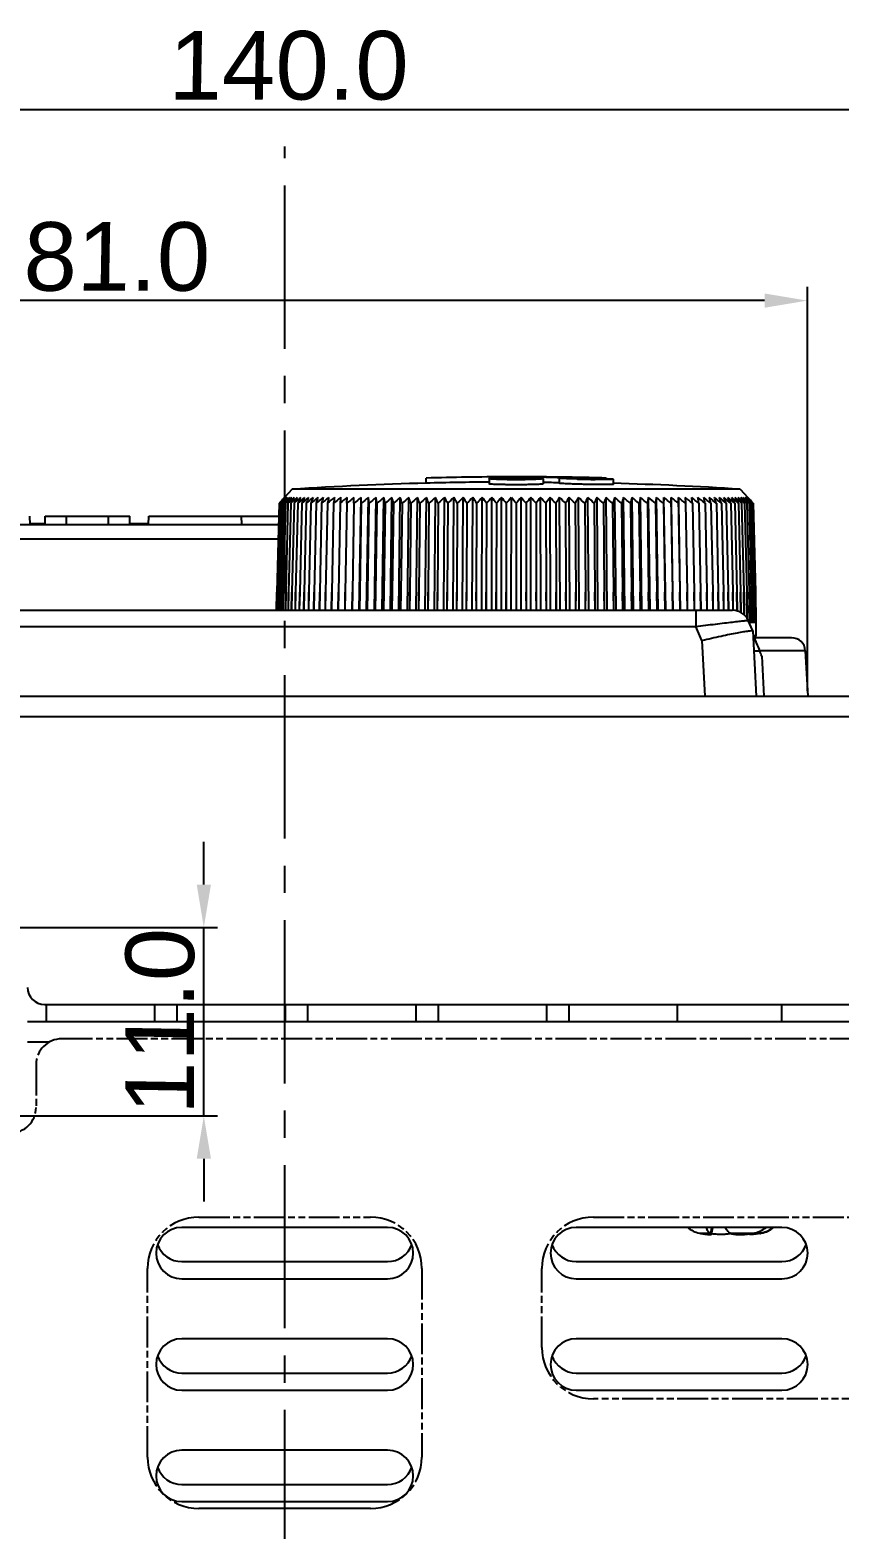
# Model space of a CAD drawing. Extents: x -329 to 5579, y -1942 to 3105.
# Drawn here: x 2481.3 to 2528.4, y -1676.2 to -1588.7 of the extents above; entities that cross this region are included whole.
import ezdxf

# ---------------------------------------------------------------- set-up
doc = ezdxf.new("R2010")
doc.units = 0
doc.header["$PDMODE"] = 3
doc.header["$PDSIZE"] = 1.5
for name, pattern in [('CENTER', [17.8, 10.75, -2.35, 2.35, -2.35]), ('CENTER2', [28.575, 19.05, -3.175, 3.175, -3.175]), ('PHANTOM', [0.8, 0.45, -0.05, 0.1, -0.05, 0.1, -0.05])]:
    doc.linetypes.add(name, pattern=pattern)
doc.layers.get('0').update_dxf_attribs({"linetype": 'CONTINUOUS'})
doc.layers.get('DEFPOINTS').update_dxf_attribs({"linetype": 'CONTINUOUS'})
for name, color, linetype in [('2', 2, 'CONTINUOUS'), ('3', 112, 'CENTER'), ('DIM', 1, 'CONTINUOUS')]:
    doc.layers.add(name, color=color, linetype=linetype)
doc.styles.add('OMI-1', font='arial.ttf', dxfattribs={"oblique": 1})
doc.dimstyles.new('1', dxfattribs={"dimtxt": 4, "dimasz": 2.5, "dimexe": 0.8, "dimexo": 0.3, "dimgap": 0.5, "dimtad": 1, "dimtoh": 1, "dimdec": 1, "dimzin": 0, "dimtxsty": 'OMI-1', "dimcen": 0, "dimclrd": 256, "dimclre": 256, "dimclrt": 256, "dimazin": 3, "dimtfac": 0.8, "dimtdec": 1, "dimtix": 1, "dimtmove": 0, "dimatfit": 3, "dimtolj": 1, "dimtzin": 0})

# ---------------------------------------------------------------- blocks, each defined once
blk = doc.blocks.new('*D8163')
at = {"layer": 'DEFPOINTS', "color": 0}
for p in [(2480.118, -1641.105), (2491.401, -1641.105), (2480.118, -1652.105)]:
    blk.add_point(p, dxfattribs=at)
at = {"layer": 'DIM'}
for p, q in [((2491.401, -1638.605), (2491.401, -1636.105)), ((2480.418, -1641.105), (2492.201, -1641.105)), ((2491.401, -1652.105), (2491.401, -1641.105)), ((2480.418, -1652.105), (2492.201, -1652.105)), ((2491.401, -1654.605), (2491.401, -1657.105))]:
    blk.add_line(p, q, dxfattribs=at)
for points in [[(2490.985, -1638.605), (2491.818, -1638.605), (2491.401, -1641.105)], [(2491.818, -1654.605), (2490.985, -1654.605), (2491.401, -1652.105)]]:
    blk.add_solid(points, dxfattribs=at)
at = {"layer": 'DIM', "insert": (2488.859, -1646.605), "char_height": 4, "attachment_point": 5, "rotation": 90, "style": 'OMI-1'}
blk.add_mtext('\\A1;11.0', dxfattribs=at)

msp = doc.modelspace()

# ---------------------------------------------------------------- linework, layer by layer
at = {"color": 7, "linetype": 'CONTINUOUS'}
for p, q in [((2504.368, -1615.187), (2504.368, -1614.887)), ((2508.043, -1614.926), (2508.043, -1615.227)), ((2509.093, -1614.878), (2509.093, -1614.819)), ((2510.143, -1614.825), (2510.143, -1614.878)), ((2510.233, -1614.826), (2510.143, -1614.825)), ((2511.11, -1614.842), (2510.885, -1614.837)), ((2511.195, -1614.827), (2510.886, -1614.822)), ((2511.195, -1614.827), (2510.886, -1614.822)), ((2511.236, -1614.845), (2511.11, -1614.842)), ((2511.193, -1614.926), (2511.193, -1615.227)), ((2511.236, -1615.145), (2511.193, -1615.144)), ((2512.127, -1614.87), (2512.118, -1614.869)), ((2512.127, -1614.888), (2512.127, -1615.188)), ((2512.281, -1614.85), (2512.128, -1614.846)), ((2512.281, -1614.85), (2512.128, -1614.846)), ((2513.189, -1614.946), (2513.175, -1614.945)), ((2514.868, -1614.919), (2514.868, -1614.887)), ((2515.277, -1614.952), (2515.277, -1615.253)), ((2496.111, -1616.026), (2496.059, -1616.079)), ((2496.063, -1616.079), (2496.111, -1616.026)), ((2496.553, -1615.541), (2496.104, -1616.02)), ((2522.683, -1615.541), (2496.553, -1615.541)), ((2496.632, -1616.095), (2496.676, -1616.026)), ((2499.742, -1616.351), (2499.763, -1616.026)), ((2500.155, -1616.351), (2500.159, -1616.026)), ((2500.463, -1622.605), (2500.572, -1616.026)), ((2500.586, -1616.351), (2500.572, -1616.026)), ((2500.896, -1622.605), (2501.001, -1616.026)), ((2501.346, -1622.605), (2501.444, -1616.026)), ((2501.809, -1622.605), (2501.903, -1616.026)), ((2502.287, -1622.605), (2502.374, -1616.026)), ((2502.777, -1622.605), (2502.859, -1616.026)), ((2503.279, -1622.605), (2503.355, -1616.026)), ((2503.792, -1622.605), (2503.862, -1616.026)), ((2504.316, -1622.605), (2504.379, -1616.026)), ((2504.849, -1622.605), (2504.906, -1616.026)), ((2505.39, -1622.605), (2505.44, -1616.026)), ((2505.939, -1622.605), (2505.983, -1616.026)), ((2506.494, -1622.605), (2506.531, -1616.026)), ((2507.054, -1622.605), (2507.085, -1616.026)), ((2507.619, -1622.605), (2507.643, -1616.026)), ((2508.188, -1622.605), (2508.205, -1616.026)), ((2508.759, -1622.605), (2508.769, -1616.026)), ((2509.332, -1622.605), (2509.335, -1616.026)), ((2509.905, -1622.605), (2509.901, -1616.026)), ((2510.477, -1622.605), (2510.467, -1616.026)), ((2511.048, -1622.605), (2511.031, -1616.026)), ((2511.617, -1622.605), (2511.593, -1616.026)), ((2512.182, -1622.605), (2512.151, -1616.026)), ((2512.743, -1622.605), (2512.705, -1616.026)), ((2513.298, -1622.605), (2513.254, -1616.026)), ((2513.846, -1622.605), (2513.796, -1616.026)), ((2514.387, -1622.605), (2514.331, -1616.026)), ((2514.92, -1622.605), (2514.857, -1616.026)), ((2515.444, -1622.605), (2515.374, -1616.026)), ((2515.957, -1622.605), (2515.881, -1616.026)), ((2516.459, -1622.605), (2516.378, -1616.026)), ((2516.95, -1622.605), (2516.862, -1616.026)), ((2517.427, -1622.605), (2517.334, -1616.026)), ((2517.891, -1622.605), (2517.792, -1616.026)), ((2518.34, -1622.605), (2518.236, -1616.026)), ((2518.664, -1616.026), (2518.651, -1616.351)), ((2518.774, -1622.605), (2518.664, -1616.026)), ((2519.191, -1622.605), (2519.077, -1616.026)), ((2519.077, -1616.026), (2519.081, -1616.351)), ((2519.473, -1616.026), (2519.495, -1616.351)), ((2522.56, -1616.026), (2522.604, -1616.095)), ((2522.683, -1615.541), (2523.132, -1616.02)), ((2523.177, -1616.079), (2523.125, -1616.026)), ((2523.125, -1616.026), (2523.173, -1616.079)), ((2481.273, -1617.605), (2481.264, -1617.105)), ((2482.149, -1617.605), (2482.157, -1617.105)), ((2482.157, -1617.105), (2487.079, -1617.105)), ((2483.398, -1617.605), (2483.389, -1617.105)), ((2485.838, -1617.605), (2485.847, -1617.105)), ((2487.088, -1617.605), (2487.079, -1617.105)), ((2488.178, -1617.605), (2488.187, -1617.105)), ((2488.187, -1617.105), (2495.779, -1617.105)), ((2493.617, -1617.605), (2493.608, -1617.105)), ((2495.798, -1616.351), (2495.666, -1621.544)), ((2495.822, -1616.351), (2495.69, -1621.544)), ((2495.87, -1616.351), (2495.739, -1621.544)), ((2495.867, -1616.278), (2495.798, -1616.351)), ((2495.943, -1616.351), (2495.813, -1621.544)), ((2495.882, -1616.29), (2495.822, -1616.351)), ((2495.957, -1616.266), (2495.87, -1616.351)), ((2496.04, -1616.351), (2495.91, -1621.544)), ((2495.917, -1616.296), (2495.941, -1616.267)), ((2496.001, -1616.296), (2495.943, -1616.351)), ((2496.16, -1616.351), (2496.032, -1621.544)), ((2496.105, -1616.291), (2496.04, -1616.351)), ((2496.24, -1616.279), (2496.16, -1616.351)), ((2496.16, -1616.351), (2496.209, -1616.283)), ((2496.16, -1616.351), (2496.209, -1616.283)), ((2496.304, -1616.351), (2496.177, -1621.544)), ((2496.398, -1616.268), (2496.304, -1616.351)), ((2496.304, -1616.351), (2496.356, -1616.273)), ((2496.471, -1616.351), (2496.346, -1621.544)), ((2496.581, -1616.257), (2496.471, -1616.351)), ((2496.581, -1616.257), (2496.471, -1616.351)), ((2496.662, -1616.351), (2496.538, -1621.544)), ((2496.875, -1616.351), (2496.753, -1621.544)), ((2497.11, -1616.351), (2496.991, -1621.544)), ((2497.368, -1616.351), (2497.251, -1621.544)), ((2497.647, -1616.351), (2497.532, -1621.544)), ((2497.947, -1616.351), (2497.835, -1621.544)), ((2498.267, -1616.351), (2498.159, -1621.544)), ((2498.607, -1616.351), (2498.502, -1621.544)), ((2498.967, -1616.351), (2498.865, -1621.544)), ((2499.345, -1616.351), (2499.247, -1621.544)), ((2499.742, -1616.351), (2499.647, -1621.544)), ((2500.155, -1616.351), (2500.065, -1621.544)), ((2500.586, -1616.351), (2500.499, -1621.544)), ((2501.032, -1616.351), (2500.95, -1621.544)), ((2501.493, -1616.351), (2501.415, -1621.544)), ((2501.968, -1616.351), (2501.895, -1621.544)), ((2502.457, -1616.351), (2502.389, -1621.544)), ((2502.959, -1616.351), (2502.895, -1621.544)), ((2503.472, -1616.351), (2503.413, -1621.544)), ((2503.996, -1616.351), (2503.942, -1621.544)), ((2504.529, -1616.351), (2504.481, -1621.544)), ((2505.072, -1616.351), (2505.029, -1621.544)), ((2505.623, -1616.351), (2505.585, -1621.544)), ((2506.18, -1616.351), (2506.148, -1621.544)), ((2506.744, -1616.351), (2506.717, -1621.544)), ((2507.313, -1616.351), (2507.291, -1621.544)), ((2507.886, -1616.351), (2507.869, -1621.544)), ((2508.461, -1616.351), (2508.45, -1621.544)), ((2509.039, -1616.351), (2509.034, -1621.544)), ((2509.618, -1616.351), (2509.618, -1622.605)), ((2510.197, -1616.351), (2510.203, -1621.544)), ((2510.775, -1616.351), (2510.786, -1621.544)), ((2511.351, -1616.351), (2511.367, -1621.544)), ((2511.923, -1616.351), (2511.945, -1621.544)), ((2512.492, -1616.351), (2512.52, -1621.544)), ((2513.056, -1616.351), (2513.089, -1621.544)), ((2513.614, -1616.351), (2513.652, -1621.544)), ((2514.164, -1616.351), (2514.208, -1621.544)), ((2514.707, -1616.351), (2514.755, -1621.544)), ((2515.241, -1616.351), (2515.294, -1621.544)), ((2515.765, -1616.351), (2515.823, -1621.544)), ((2516.278, -1616.351), (2516.341, -1621.544)), ((2516.779, -1616.351), (2516.847, -1621.544)), ((2517.268, -1616.351), (2517.341, -1621.544)), ((2517.743, -1616.351), (2517.821, -1621.544)), ((2518.205, -1616.351), (2518.286, -1621.544)), ((2518.651, -1616.351), (2518.737, -1621.544)), ((2519.081, -1616.351), (2519.171, -1621.544)), ((2519.495, -1616.351), (2519.589, -1621.544)), ((2519.891, -1616.351), (2519.989, -1621.544)), ((2520.269, -1616.351), (2520.371, -1621.544)), ((2520.629, -1616.351), (2520.734, -1621.544)), ((2520.969, -1616.351), (2521.078, -1621.544)), ((2521.29, -1616.351), (2521.401, -1621.544)), ((2521.59, -1616.351), (2521.704, -1621.544)), ((2521.869, -1616.351), (2521.985, -1621.544)), ((2522.126, -1616.351), (2522.245, -1621.544)), ((2522.361, -1616.351), (2522.483, -1621.544)), ((2522.575, -1616.351), (2522.698, -1621.544)), ((2522.765, -1616.351), (2522.656, -1616.257)), ((2522.765, -1616.351), (2522.89, -1621.544)), ((2522.932, -1616.351), (2522.838, -1616.268)), ((2522.932, -1616.351), (2522.838, -1616.268)), ((2522.88, -1616.273), (2522.932, -1616.351)), ((2522.932, -1616.351), (2523.059, -1621.544)), ((2523.076, -1616.351), (2522.997, -1616.279)), ((2523.027, -1616.283), (2523.076, -1616.351)), ((2523.076, -1616.351), (2523.205, -1621.544)), ((2523.197, -1616.351), (2523.132, -1616.291)), ((2523.197, -1616.351), (2523.326, -1621.544)), ((2523.293, -1616.351), (2523.235, -1616.296)), ((2523.366, -1616.351), (2523.279, -1616.266)), ((2523.293, -1616.351), (2523.424, -1621.544)), ((2523.295, -1616.267), (2523.319, -1616.296)), ((2523.414, -1616.351), (2523.354, -1616.29)), ((2523.366, -1616.351), (2523.497, -1621.544)), ((2523.439, -1616.351), (2523.369, -1616.278)), ((2523.414, -1616.351), (2523.546, -1621.544)), ((2523.439, -1616.351), (2523.57, -1621.544)), ((2449.227, -1617.605), (2495.766, -1617.605)), ((2482.149, -1617.555), (2481.273, -1617.555)), ((2488.178, -1617.555), (2487.088, -1617.555)), ((2449.227, -1618.438), (2495.745, -1618.438)), ((2495.666, -1621.544), (2495.647, -1622.605)), ((2495.648, -1622.605), (2495.666, -1621.544)), ((2495.69, -1621.544), (2495.671, -1622.605)), ((2495.672, -1622.605), (2495.69, -1621.544)), ((2495.739, -1621.544), (2495.72, -1622.605)), ((2495.722, -1622.605), (2495.739, -1621.544)), ((2495.813, -1621.544), (2495.793, -1622.605)), ((2495.795, -1622.605), (2495.813, -1621.544)), ((2495.91, -1621.544), (2495.89, -1622.605)), ((2495.893, -1622.605), (2495.91, -1621.544)), ((2496.032, -1621.544), (2496.012, -1622.605)), ((2496.015, -1622.605), (2496.032, -1621.544)), ((2496.177, -1621.544), (2496.157, -1622.605)), ((2496.161, -1622.605), (2496.177, -1621.544)), ((2496.346, -1621.544), (2496.326, -1622.605)), ((2496.331, -1622.605), (2496.346, -1621.544)), ((2496.538, -1621.544), (2496.518, -1622.605)), ((2496.523, -1622.605), (2496.538, -1621.544)), ((2496.753, -1621.544), (2496.733, -1622.605)), ((2496.739, -1622.605), (2496.753, -1621.544)), ((2496.991, -1621.544), (2496.971, -1622.605)), ((2496.978, -1622.605), (2496.991, -1621.544)), ((2497.251, -1621.544), (2497.231, -1622.605)), ((2497.238, -1622.605), (2497.251, -1621.544)), ((2497.532, -1621.544), (2497.512, -1622.605)), ((2497.52, -1622.605), (2497.532, -1621.544)), ((2497.835, -1621.544), (2497.815, -1622.605)), ((2497.824, -1622.605), (2497.835, -1621.544)), ((2498.159, -1621.544), (2498.139, -1622.605)), ((2498.148, -1622.605), (2498.159, -1621.544)), ((2498.502, -1621.544), (2498.483, -1622.605)), ((2498.492, -1622.605), (2498.502, -1621.544)), ((2498.865, -1621.544), (2498.846, -1622.605)), ((2498.856, -1622.605), (2498.865, -1621.544)), ((2499.247, -1621.544), (2499.228, -1622.605)), ((2499.239, -1622.605), (2499.247, -1621.544)), ((2499.647, -1621.544), (2499.629, -1622.605)), ((2499.64, -1622.605), (2499.647, -1621.544)), ((2500.065, -1621.544), (2500.047, -1622.605)), ((2500.058, -1622.605), (2500.065, -1621.544)), ((2500.499, -1621.544), (2500.481, -1622.605)), ((2500.493, -1622.605), (2500.499, -1621.544)), ((2500.95, -1621.544), (2500.932, -1622.605)), ((2500.945, -1622.605), (2500.95, -1621.544)), ((2501.415, -1621.544), (2501.398, -1622.605)), ((2501.411, -1622.605), (2501.415, -1621.544)), ((2501.895, -1621.544), (2501.878, -1622.605)), ((2501.892, -1622.605), (2501.895, -1621.544)), ((2502.389, -1621.544), (2502.372, -1622.605)), ((2502.386, -1622.605), (2502.389, -1621.544)), ((2502.895, -1621.544), (2502.879, -1622.605)), ((2502.893, -1622.605), (2502.895, -1621.544)), ((2503.413, -1621.544), (2503.398, -1622.605)), ((2503.412, -1622.605), (2503.413, -1621.544)), ((2503.942, -1621.544), (2503.927, -1622.605)), ((2503.942, -1622.605), (2503.942, -1621.544)), ((2504.481, -1621.544), (2504.467, -1622.605)), ((2504.481, -1622.605), (2504.481, -1621.544)), ((2505.029, -1621.544), (2505.015, -1622.605)), ((2505.03, -1622.605), (2505.029, -1621.544)), ((2505.585, -1621.544), (2505.572, -1622.605)), ((2505.587, -1622.605), (2505.585, -1621.544)), ((2506.148, -1621.544), (2506.135, -1622.605)), ((2506.151, -1622.605), (2506.148, -1621.544)), ((2506.717, -1621.544), (2506.705, -1622.605)), ((2506.721, -1622.605), (2506.717, -1621.544)), ((2507.291, -1621.544), (2507.28, -1622.605)), ((2507.296, -1622.605), (2507.291, -1621.544)), ((2507.869, -1621.544), (2507.859, -1622.605)), ((2507.875, -1622.605), (2507.869, -1621.544)), ((2508.45, -1621.544), (2508.441, -1622.605)), ((2508.457, -1622.605), (2508.45, -1621.544)), ((2509.034, -1621.544), (2509.025, -1622.605)), ((2509.041, -1622.605), (2509.034, -1621.544)), ((2510.203, -1621.544), (2510.195, -1622.605)), ((2510.211, -1622.605), (2510.203, -1621.544)), ((2510.786, -1621.544), (2510.779, -1622.605)), ((2510.795, -1622.605), (2510.786, -1621.544)), ((2511.367, -1621.544), (2511.362, -1622.605)), ((2511.377, -1622.605), (2511.367, -1621.544)), ((2511.945, -1621.544), (2511.941, -1622.605)), ((2511.956, -1622.605), (2511.945, -1621.544)), ((2512.52, -1621.544), (2512.516, -1622.605)), ((2512.531, -1622.605), (2512.52, -1621.544)), ((2513.089, -1621.544), (2513.086, -1622.605)), ((2513.101, -1622.605), (2513.089, -1621.544)), ((2513.652, -1621.544), (2513.649, -1622.605)), ((2513.665, -1622.605), (2513.652, -1621.544)), ((2514.208, -1621.544), (2514.206, -1622.605)), ((2514.221, -1622.605), (2514.208, -1621.544)), ((2514.77, -1622.605), (2514.755, -1621.544)), ((2514.755, -1621.544), (2514.755, -1622.605)), ((2515.309, -1622.605), (2515.294, -1621.544)), ((2515.294, -1621.544), (2515.294, -1622.605)), ((2515.838, -1622.605), (2515.823, -1621.544)), ((2515.823, -1621.544), (2515.824, -1622.605)), ((2516.357, -1622.605), (2516.341, -1621.544)), ((2516.341, -1621.544), (2516.343, -1622.605)), ((2516.864, -1622.605), (2516.847, -1621.544)), ((2516.847, -1621.544), (2516.85, -1622.605)), ((2517.358, -1622.605), (2517.341, -1621.544)), ((2517.341, -1621.544), (2517.344, -1622.605)), ((2517.838, -1622.605), (2517.821, -1621.544)), ((2517.821, -1621.544), (2517.825, -1622.605)), ((2518.304, -1622.605), (2518.286, -1621.544)), ((2518.286, -1621.544), (2518.292, -1622.605)), ((2518.755, -1622.605), (2518.737, -1621.544)), ((2518.737, -1621.544), (2518.743, -1622.605)), ((2519.19, -1622.605), (2519.171, -1621.544)), ((2519.171, -1621.544), (2519.178, -1622.605)), ((2519.608, -1622.605), (2519.589, -1621.544)), ((2519.589, -1621.544), (2519.596, -1622.605)), ((2520.008, -1622.605), (2519.989, -1621.544)), ((2519.989, -1621.544), (2519.997, -1622.605)), ((2520.39, -1622.605), (2520.371, -1621.544)), ((2520.371, -1621.544), (2520.38, -1622.605)), ((2520.753, -1622.605), (2520.734, -1621.544)), ((2520.734, -1621.544), (2520.744, -1622.605)), ((2521.097, -1622.605), (2521.078, -1621.544)), ((2521.078, -1621.544), (2521.088, -1622.605)), ((2521.421, -1622.606), (2521.401, -1621.544)), ((2521.401, -1621.544), (2521.412, -1622.605)), ((2521.724, -1622.605), (2521.704, -1621.544)), ((2521.704, -1621.544), (2521.716, -1622.605)), ((2522.005, -1622.605), (2521.985, -1621.544)), ((2521.985, -1621.544), (2521.998, -1622.605)), ((2522.265, -1622.604), (2522.245, -1621.544)), ((2522.245, -1621.544), (2522.259, -1622.604)), ((2522.504, -1622.646), (2522.483, -1621.544)), ((2522.483, -1621.544), (2522.497, -1622.644)), ((2522.721, -1622.735), (2522.698, -1621.544)), ((2522.698, -1621.544), (2522.714, -1622.732)), ((2522.916, -1622.874), (2522.89, -1621.544)), ((2522.89, -1621.544), (2522.909, -1622.869)), ((2523.088, -1623.091), (2523.059, -1621.544)), ((2523.059, -1621.544), (2523.082, -1623.08)), ((2523.236, -1623.196), (2523.205, -1621.544)), ((2523.205, -1621.544), (2523.23, -1623.197)), ((2523.359, -1623.305), (2523.326, -1621.544)), ((2523.326, -1621.544), (2523.354, -1623.305)), ((2523.456, -1623.305), (2523.424, -1621.544)), ((2523.424, -1621.544), (2523.452, -1623.305)), ((2523.529, -1623.305), (2523.497, -1621.544)), ((2523.497, -1621.544), (2523.526, -1623.305)), ((2523.577, -1623.305), (2523.546, -1621.544)), ((2523.546, -1621.544), (2523.576, -1623.305)), ((2523.601, -1623.305), (2523.57, -1621.544)), ((2523.57, -1621.544), (2523.601, -1623.305)), ((2447.001, -1622.605), (2522.235, -1622.605)), ((2520.093, -1622.605), (2520.093, -1623.552)), ((2523.419, -1623.805), (2523.149, -1623.198)), ((2523.23, -1623.197), (2523.232, -1623.305)), ((2449.144, -1623.552), (2520.093, -1623.552)), ((2520.452, -1624.36), (2520.093, -1623.552)), ((2523.238, -1623.305), (2523.354, -1623.305)), ((2523.359, -1623.305), (2523.452, -1623.305)), ((2523.419, -1623.805), (2523.618, -1627.605)), ((2523.456, -1623.305), (2523.526, -1623.305)), ((2523.618, -1624.105), (2523.477, -1624.105)), ((2523.529, -1623.305), (2523.576, -1623.305)), ((2523.577, -1623.305), (2523.601, -1623.305)), ((2523.618, -1624.105), (2523.604, -1623.305)), ((2520.452, -1624.36), (2520.622, -1627.605)), ((2525.681, -1624.205), (2523.508, -1624.205)), ((2526.48, -1624.963), (2523.807, -1624.963)), ((2526.48, -1624.963), (2526.618, -1627.605)), ((2523.949, -1625.288), (2523.968, -1625.667)), ((2523.968, -1625.667), (2524.068, -1627.605)), ((2426.118, -1627.605), (2564.918, -1627.605)), ((2426.118, -1628.805), (2566.118, -1628.805)), ((2482.118, -1645.605), (2553.418, -1645.605)), ((2482.218, -1646.605), (2482.218, -1645.605)), ((2488.538, -1646.605), (2488.538, -1645.605)), ((2489.838, -1646.605), (2489.838, -1645.605)), ((2496.158, -1646.605), (2496.158, -1645.605)), ((2497.458, -1646.605), (2497.458, -1645.605)), ((2503.778, -1646.605), (2503.778, -1645.605)), ((2505.078, -1646.605), (2505.078, -1645.605)), ((2511.398, -1646.605), (2511.398, -1645.605)), ((2512.698, -1646.605), (2512.698, -1645.605)), ((2519.018, -1646.605), (2519.018, -1645.605)), ((2525.118, -1646.605), (2525.118, -1645.605)), ((2553.918, -1646.605), (2481.118, -1646.605)), ((2482.378, -1647.805), (2481.118, -1647.805)), ((2502.118, -1658.605), (2490.118, -1658.605)), ((2525.118, -1658.605), (2513.118, -1658.605)), ((2520.302, -1658.943), (2520.343, -1658.951)), ((2520.343, -1658.951), (2520.934, -1658.951)), ((2521.014, -1658.605), (2520.955, -1658.962)), ((2521.009, -1659.003), (2521.079, -1658.605)), ((2522.083, -1658.923), (2522.077, -1658.962)), ((2522.135, -1658.951), (2523.441, -1658.951)), ((2523.228, -1659.003), (2523.224, -1658.984)), ((2523.826, -1658.833), (2523.834, -1658.962)), ((2523.934, -1658.943), (2523.893, -1658.951)), ((2490.118, -1660.605), (2502.118, -1660.605)), ((2513.118, -1660.605), (2525.118, -1660.605)), ((2490.118, -1661.605), (2502.118, -1661.605)), ((2513.118, -1661.605), (2525.118, -1661.605)), ((2502.118, -1665.105), (2490.118, -1665.105)), ((2525.118, -1665.105), (2513.118, -1665.105)), ((2490.118, -1667.105), (2502.118, -1667.105)), ((2513.118, -1667.105), (2525.118, -1667.105)), ((2490.118, -1668.105), (2502.118, -1668.105)), ((2513.118, -1668.105), (2525.118, -1668.105)), ((2502.118, -1671.605), (2490.118, -1671.605)), ((2490.118, -1673.605), (2502.118, -1673.605)), ((2490.118, -1674.605), (2502.118, -1674.605)), ((2501.118, -1675.005), (2491.118, -1675.005))]:
    msp.add_line(p, q, dxfattribs=at)
for centre, radius, start, end in [((2509.618, -1815.114), 200, 91.50422, 93.74561), ((2509.618, -1815.114), 200.296, 90.15018, 91.50196), ((2509.618, -1815.114), 199.996, 90.45121, 91.50422), ((2509.573, -1573.305), 41.672, 269.33826, 269.47601), ((2509.618, -1815.114), 200.3, 89.63744, 90.15024), ((2509.614, -1568.38), 46.598, 269.48013, 270.00477), ((2509.618, -1630.833), 15.929, 89.99973, 90.28794), ((2509.618, -1630.832), 15.928, 89.71136, 90.00028), ((2509.622, -1568.375), 46.603, 269.99525, 270.51895), ((2509.664, -1573.295), 41.683, 270.52304, 270.66176), ((2508.875, -1714.987), 100.17, 88.85032, 89.22358), ((2509.618, -1815.114), 200.296, 88.49804, 89.63743), ((2509.618, -1714.997), 100.182, 88.5643, 89.09807), ((2508.875, -1715.025), 100.208, 88.14546, 88.64992), ((2508.875, -1715.175), 100.058, 88.14257, 88.6475), ((2509.617, -1715.034), 100.22, 88.05231, 88.4766), ((2512.573, -1665.462), 50.592, 89.36179, 89.48993), ((2512.519, -1670.299), 55.429, 89.24143, 89.36217), ((2514.987, -1551.957), 63.014, 268.36496, 269.30969), ((2512.416, -1677.918), 63.049, 88.35316, 89.23911), ((2509.618, -1815.114), 200, 86.25439, 88.37832), ((2528.831, -1647.875), 45.661, 135.86601, 136.21308), ((2529.182, -1645.723), 44.448, 138.16927, 138.53432), ((2528.597, -1648.757), 46.091, 134.75411, 135.21879), ((2529.071, -1644.275), 43.382, 139.37147, 139.79023), ((2528.526, -1649.705), 46.678, 133.82059, 134.24482), ((2529.633, -1643.314), 43.151, 140.77365, 141.23437), ((2528.763, -1650.89), 47.646, 132.96747, 133.44116), ((2530.201, -1642.251), 42.87, 142.28479, 142.73902), ((2528.883, -1651.871), 48.377, 132.18869, 132.65356), ((2530.88, -1641.163), 42.675, 143.91059, 144.33571), ((2529.013, -1652.773), 49.049, 131.48105, 131.92558), ((2531.803, -1640.131), 42.728, 145.65657, 146.05718), ((2529.178, -1653.625), 49.699, 130.84122, 131.26563), ((2533.985, -1639.764), 44.22, 147.63913, 148.0311), ((2529.373, -1654.421), 50.317, 130.26604, 130.67065), ((2535.185, -1638.581), 44.477, 149.52881, 150.01316), ((2531.15, -1657.001), 53.309, 130.13627, 130.31131), ((2529.594, -1655.154), 50.895, 129.75266, 130.13786), ((2530.37, -1656.467), 52.261, 129.30102, 129.86), ((2537.31, -1637.741), 45.745, 151.65962, 152.12093), ((2530.679, -1657.128), 52.817, 128.90408, 129.46187), ((2540.071, -1636.974), 47.655, 153.92315, 154.35719), ((2531.003, -1657.711), 53.31, 128.5622, 129.11892), ((2543.709, -1636.288), 50.448, 156.3189, 156.72116), ((2531.339, -1658.211), 53.735, 128.27368, 128.82948), ((2548.6, -1635.696), 54.502, 158.84412, 159.20986), ((2531.685, -1658.627), 54.088, 128.03711, 128.59217), ((2555.379, -1635.214), 60.451, 161.49341, 161.8178), ((2532.04, -1658.953), 54.365, 127.85135, 128.40586), ((2565.196, -1634.866), 69.442, 164.25842, 164.53671), ((2532.402, -1659.188), 54.563, 127.71547, 128.26966), ((2580.378, -1634.696), 83.803, 167.12759, 167.35532), ((2532.768, -1659.331), 54.679, 127.62883, 128.18291), ((2606.464, -1634.804), 109.069, 170.08618, 170.25938), ((2533.139, -1659.379), 54.713, 127.59099, 128.1452), ((2660.639, -1635.493), 162.425, 173.11641, 173.23182), ((2533.513, -1659.334), 54.663, 127.60177, 128.15635), ((2533.889, -1659.194), 54.53, 127.66124, 128.21642), ((2534.268, -1658.961), 54.315, 127.76966, 128.3257), ((2355.653, -1630.075), 146.025, 5.39281, 5.52085), ((2534.648, -1658.636), 54.019, 127.92758, 128.48469), ((2401.581, -1631.087), 100.993, 8.39014, 8.57648), ((2535.03, -1658.221), 53.646, 128.13577, 128.69417), ((2424.868, -1631.796), 78.632, 11.32772, 11.56924), ((2535.415, -1657.72), 53.198, 128.39523, 128.95513), ((2438.846, -1632.432), 65.612, 14.18732, 14.48011), ((2535.802, -1657.135), 52.68, 128.70724, 129.26882), ((2448.104, -1633.073), 57.347, 16.95335, 17.29298), ((2536.193, -1656.471), 52.097, 129.07334, 129.63676), ((2454.645, -1633.75), 51.834, 19.6132, 19.99486), ((2536.588, -1655.733), 51.455, 129.49532, 130.0607), ((2459.483, -1634.478), 48.062, 22.15722, 22.576), ((2536.99, -1654.924), 50.759, 129.97526, 130.54269), ((2463.186, -1635.261), 45.463, 24.57869, 25.02971), ((2537.4, -1654.051), 50.018, 130.51554, 131.08505), ((2466.098, -1636.101), 43.692, 26.87352, 27.35212), ((2537.822, -1653.12), 49.24, 131.11884, 131.6904), ((2468.44, -1636.996), 42.53, 29.03997, 29.54177), ((2538.257, -1652.138), 48.432, 131.78813, 132.36164), ((2470.357, -1637.942), 41.827, 31.07825, 31.59926), ((2538.71, -1651.11), 47.606, 132.52672, 133.10201), ((2471.952, -1638.936), 41.48, 32.99016, 33.52678), ((2539.185, -1650.044), 46.772, 133.33825, 133.91503), ((2473.299, -1639.972), 41.411, 34.77871, 35.32777), ((2539.687, -1648.947), 45.942, 134.22666, 134.80453), ((2474.452, -1641.043), 41.563, 36.44783, 37.00657), ((2540.225, -1647.827), 45.128, 135.19625, 135.77466), ((2475.451, -1642.144), 41.892, 38.00204, 38.56808), ((2540.804, -1646.691), 44.346, 136.25162, 136.82986), ((2476.326, -1643.266), 42.362, 39.44626, 40.01759), ((2541.436, -1645.547), 43.612, 137.39764, 137.9748), ((2477.103, -1644.403), 42.944, 40.7856, 41.36054), ((2542.133, -1644.403), 42.944, 138.63946, 139.2144), ((2477.8, -1645.547), 43.612, 42.0252, 42.60236), ((2542.91, -1643.266), 42.362, 139.98241, 140.55374), ((2478.432, -1646.691), 44.346, 43.17014, 43.74838), ((2543.786, -1642.144), 41.892, 141.43192, 141.99796), ((2479.012, -1647.827), 45.128, 44.22534, 44.80375), ((2544.784, -1641.043), 41.563, 142.99343, 143.55217), ((2479.549, -1648.947), 45.942, 45.19547, 45.77334), ((2545.937, -1639.972), 41.411, 144.67223, 145.22129), ((2480.052, -1650.044), 46.772, 46.08497, 46.66175), ((2547.284, -1638.936), 41.48, 146.47322, 147.00984), ((2480.527, -1651.11), 47.606, 46.89799, 47.47328), ((2548.879, -1637.942), 41.827, 148.40074, 148.92175), ((2480.98, -1652.138), 48.432, 47.63836, 48.21187), ((2550.797, -1636.996), 42.53, 150.45823, 150.96003), ((2481.415, -1653.12), 49.24, 48.3096, 48.88116), ((2553.138, -1636.101), 43.692, 152.64788, 153.12648), ((2481.836, -1654.051), 50.018, 48.91495, 49.48446), ((2556.05, -1635.261), 45.463, 154.97029, 155.42131), ((2482.246, -1654.924), 50.759, 49.45731, 50.02474), ((2559.754, -1634.478), 48.062, 157.424, 157.84278), ((2482.648, -1655.733), 51.455, 49.9393, 50.50468), ((2564.591, -1633.75), 51.834, 160.00514, 160.3868), ((2483.044, -1656.471), 52.097, 50.36324, 50.92666), ((2571.132, -1633.073), 57.347, 162.70702, 163.04665), ((2483.434, -1657.135), 52.68, 50.73118, 51.29276), ((2580.39, -1632.432), 65.612, 165.51989, 165.81268), ((2483.822, -1657.72), 53.198, 51.04487, 51.60477), ((2594.368, -1631.796), 78.632, 168.43076, 168.67228), ((2484.206, -1658.221), 53.646, 51.30583, 51.86423), ((2617.655, -1631.087), 100.993, 171.42352, 171.60986), ((2484.588, -1658.636), 54.019, 51.51531, 52.07242), ((2663.583, -1630.075), 146.025, 174.47915, 174.60719), ((2484.969, -1658.961), 54.315, 51.6743, 52.23034), ((2485.347, -1659.194), 54.53, 51.78358, 52.33876), ((2485.723, -1659.334), 54.663, 51.84365, 52.39823), ((2486.097, -1659.379), 54.713, 51.8548, 52.40901), ((2358.598, -1635.493), 162.425, 6.76818, 6.88359), ((2486.468, -1659.331), 54.679, 51.81709, 52.37117), ((2412.772, -1634.804), 109.069, 9.74062, 9.91382), ((2486.835, -1659.188), 54.563, 51.73034, 52.28453), ((2487.196, -1658.953), 54.365, 51.59414, 52.14865), ((2438.858, -1634.696), 83.803, 12.64468, 12.87241), ((2487.551, -1658.627), 54.088, 51.40783, 51.96289), ((2454.041, -1634.866), 69.442, 15.46329, 15.74158), ((2487.897, -1658.211), 53.735, 51.17052, 51.72632), ((2463.857, -1635.214), 60.451, 18.1822, 18.50659), ((2488.234, -1657.711), 53.31, 50.88108, 51.4378), ((2470.636, -1635.696), 54.502, 20.79014, 21.15588), ((2488.558, -1657.128), 52.817, 50.53813, 51.09592), ((2475.527, -1636.288), 50.448, 23.27884, 23.6811), ((2488.867, -1656.467), 52.261, 50.14, 50.69898), ((2479.165, -1636.974), 47.655, 25.64281, 26.07685), ((2489.642, -1655.154), 50.895, 49.86214, 50.24734), ((2481.926, -1637.741), 45.745, 27.87907, 28.34038), ((2489.863, -1654.421), 50.317, 49.32935, 49.73396), ((2484.051, -1638.581), 44.477, 29.98684, 30.47119), ((2488.087, -1657.001), 53.309, 49.68869, 49.86373), ((2490.059, -1653.625), 49.699, 48.73437, 49.15878), ((2485.252, -1639.764), 44.22, 31.9689, 32.36087), ((2487.433, -1640.131), 42.728, 33.94282, 34.34343), ((2490.224, -1652.773), 49.049, 48.07442, 48.51895), ((2490.353, -1651.871), 48.377, 47.34644, 47.81131), ((2488.356, -1641.163), 42.675, 35.66429, 36.08941), ((2490.473, -1650.89), 47.646, 46.55883, 47.03253), ((2489.051, -1642.239), 42.85, 37.26574, 37.71528), ((2490.711, -1649.705), 46.678, 45.75518, 46.17941), ((2489.603, -1643.314), 43.151, 38.76563, 39.22635), ((2490.639, -1648.757), 46.091, 44.78121, 45.24589), ((2490.165, -1644.275), 43.382, 40.20977, 40.62853), ((2490.054, -1645.723), 44.448, 41.46568, 41.83073), ((2490.406, -1647.875), 45.661, 43.78692, 44.13398), ((2522.235, -1623.605), 1, 24, 90), ((2526.47, -1623.238), 3.116, 196.92286, 198.35621), ((2502.827, -1633.41), 22.621, 21.88182, 22.12697), ((2454.629, -1655.388), 75.572, 23.47153, 23.74049), ((2525.681, -1625.005), 0.8, 3, 90), ((2482.118, -1644.605), 1, 180, 270), ((2490.118, -1660.105), 1.5, 90, 270), ((2502.118, -1660.105), 1.5, 270, 90), ((2513.118, -1660.105), 1.5, 90, 270), ((2520.597, -1657.495), 1.479, 228.71074, 258.49158), ((2521.865, -1650.175), 8.907, 260.16378, 260.55013), ((2521.535, -1657.732), 1.359, 243.78693, 244.76412), ((2521.602, -1654.331), 4.69, 262.76347, 263.09614), ((2521.335, -1657.142), 1.965, 292.19044, 292.95472), ((2521.969, -1658.639), 0.339, 292.97836, 296.14435), ((2522.902, -1657.142), 1.965, 247.04528, 247.80956), ((2521.856, -1649.618), 9.467, 279.26172, 279.63268), ((2522.371, -1650.175), 8.907, 279.44987, 279.83622), ((2523.64, -1657.495), 1.479, 281.50842, 311.28926), ((2525.118, -1660.105), 1.5, 270, 90), ((2490.118, -1659.105), 1.5, 199.42531, 270), ((2502.118, -1659.105), 1.5, 270, 340.57469), ((2513.118, -1659.105), 1.5, 199.42531, 270), ((2525.118, -1659.105), 1.5, 270, 340.57469), ((2490.118, -1666.605), 1.5, 90, 270), ((2502.118, -1666.605), 1.5, 270, 90), ((2513.118, -1666.605), 1.5, 90, 270), ((2525.118, -1666.605), 1.5, 270, 90), ((2490.118, -1665.605), 1.5, 199.42531, 270), ((2502.118, -1665.605), 1.5, 270, 340.57469), ((2513.118, -1665.605), 1.5, 199.42531, 270), ((2525.118, -1665.605), 1.5, 270, 340.57469), ((2490.118, -1673.105), 1.5, 90, 270), ((2502.118, -1673.105), 1.5, 270, 90), ((2490.118, -1672.105), 1.5, 199.42531, 270), ((2502.118, -1672.105), 1.5, 270, 340.57469)]:
    msp.add_arc(centre, radius, start, end, dxfattribs=at)
for points, knots in [([(2508.043, -1614.926), (2508.043, -1614.92), (2508.081, -1614.918), (2508.124, -1614.908), (2508.221, -1614.903), (2508.341, -1614.896), (2508.496, -1614.89), (2508.749, -1614.883), (2508.951, -1614.88), (2509.093, -1614.878)], [0, 0, 0, 0, 0.01919, 0.072295, 0.158869, 0.276964, 0.423831, 0.596044, 1, 1, 1, 1]), ([(2509.091, -1614.975), (2508.95, -1614.973), (2508.748, -1614.97), (2508.495, -1614.963), (2508.341, -1614.957), (2508.221, -1614.95), (2508.124, -1614.945), (2508.08, -1614.935), (2508.043, -1614.933), (2508.043, -1614.926)], [0, 0, 0, 0, 0.403953, 0.576259, 0.723146, 0.841242, 0.927751, 0.980832, 1, 1, 1, 1]), ([(2509.618, -1615.278), (2509.417, -1615.278), (2509.125, -1615.276), (2508.754, -1615.27), (2508.518, -1615.264), (2508.325, -1615.256), (2508.193, -1615.249), (2508.116, -1615.242), (2508.077, -1615.238), (2508.057, -1615.234), (2508.043, -1615.23), (2508.043, -1615.227)], [0, 0, 0, 0, 0.382039, 0.554618, 0.705917, 0.830098, 0.922452, 0.955555, 0.979538, 0.994239, 1, 1, 1, 1]), ([(2509.153, -1614.913), (2509.138, -1614.914), (2509.125, -1614.919), (2509.093, -1614.916), (2509.093, -1614.921)], [0, 0, 0, 0, 0.740283, 1, 1, 1, 1]), ([(2509.093, -1614.921), (2509.093, -1614.923), (2509.106, -1614.924), (2509.121, -1614.927), (2509.153, -1614.929), (2509.177, -1614.93), (2509.191, -1614.931)], [0, 0, 0, 0, 0.069311, 0.260936, 0.57363, 1, 1, 1, 1]), ([(2509.538, -1614.904), (2509.499, -1614.904), (2509.37, -1614.906), (2509.242, -1614.908), (2509.153, -1614.913)], [0, 0, 0, 0, 0.306688, 1, 1, 1, 1]), ([(2509.191, -1614.931), (2509.219, -1614.932), (2509.361, -1614.937), (2509.504, -1614.938), (2509.618, -1614.938)], [0, 0, 0, 0, 0.19625, 1, 1, 1, 1]), ([(2509.618, -1614.938), (2509.659, -1614.938), (2509.802, -1614.937), (2509.944, -1614.936), (2510.045, -1614.931)], [0, 0, 0, 0, 0.289108, 1, 1, 1, 1]), ([(2511.193, -1615.227), (2511.193, -1615.23), (2511.179, -1615.234), (2511.159, -1615.238), (2511.12, -1615.242), (2511.043, -1615.249), (2510.911, -1615.256), (2510.718, -1615.264), (2510.482, -1615.27), (2510.111, -1615.276), (2509.819, -1615.278), (2509.618, -1615.278)], [0, 0, 0, 0, 0.005764, 0.020463, 0.044449, 0.077553, 0.169907, 0.294083, 0.445377, 0.617956, 1, 1, 1, 1]), ([(2510.083, -1614.913), (2510.06, -1614.912), (2509.932, -1614.906), (2509.804, -1614.905), (2509.698, -1614.904)], [0, 0, 0, 0, 0.179697, 1, 1, 1, 1]), ([(2510.045, -1614.931), (2510.059, -1614.93), (2510.083, -1614.929), (2510.116, -1614.927), (2510.13, -1614.924), (2510.143, -1614.923), (2510.143, -1614.921)], [0, 0, 0, 0, 0.426344, 0.739069, 0.930708, 1, 1, 1, 1]), ([(2510.143, -1614.921), (2510.143, -1614.916), (2510.111, -1614.919), (2510.098, -1614.914), (2510.083, -1614.913)], [0, 0, 0, 0, 0.259701, 1, 1, 1, 1]), ([(2510.143, -1614.878), (2510.285, -1614.88), (2510.487, -1614.883), (2510.74, -1614.89), (2510.895, -1614.896), (2511.015, -1614.903), (2511.112, -1614.908), (2511.156, -1614.918), (2511.193, -1614.92), (2511.193, -1614.926)], [0, 0, 0, 0, 0.403955, 0.576169, 0.723036, 0.841131, 0.927705, 0.98081, 1, 1, 1, 1]), ([(2511.193, -1614.926), (2511.193, -1614.933), (2511.156, -1614.935), (2511.112, -1614.945), (2511.016, -1614.95), (2510.895, -1614.957), (2510.741, -1614.963), (2510.489, -1614.97), (2510.286, -1614.973), (2510.145, -1614.975)], [0, 0, 0, 0, 0.019168, 0.072249, 0.158756, 0.276853, 0.42374, 0.596043, 1, 1, 1, 1]), ([(2512.127, -1614.888), (2512.127, -1614.885), (2512.146, -1614.884), (2512.17, -1614.879), (2512.221, -1614.877), (2512.258, -1614.876), (2512.28, -1614.875)], [0, 0, 0, 0, 0.068061, 0.257833, 0.570057, 1, 1, 1, 1]), ([(2513.175, -1614.945), (2513.033, -1614.941), (2512.831, -1614.935), (2512.578, -1614.924), (2512.425, -1614.917), (2512.302, -1614.909), (2512.219, -1614.903), (2512.172, -1614.898), (2512.147, -1614.895), (2512.135, -1614.892), (2512.127, -1614.89), (2512.127, -1614.888)], [0, 0, 0, 0, 0.404347, 0.576746, 0.723672, 0.841745, 0.928223, 0.958965, 0.981148, 0.994729, 1, 1, 1, 1]), ([(2515.277, -1615.253), (2515.277, -1615.255), (2515.262, -1615.257), (2515.243, -1615.26), (2515.203, -1615.263), (2515.126, -1615.266), (2514.994, -1615.269), (2514.801, -1615.27), (2514.565, -1615.27), (2514.296, -1615.268), (2514.004, -1615.264), (2513.701, -1615.259), (2513.397, -1615.252), (2513.106, -1615.244), (2512.837, -1615.235), (2512.601, -1615.225), (2512.409, -1615.216), (2512.277, -1615.208), (2512.2, -1615.201), (2512.16, -1615.197), (2512.142, -1615.193), (2512.127, -1615.191), (2512.127, -1615.188)], [0, 0, 0, 0, 0.002658, 0.009929, 0.021875, 0.038419, 0.084614, 0.146764, 0.222486, 0.308881, 0.402622, 0.500098, 0.597552, 0.69124, 0.777566, 0.853226, 0.915323, 0.961494, 0.978039, 0.990006, 0.997304, 1, 1, 1, 1]), ([(2514.227, -1614.925), (2514.227, -1614.922), (2514.206, -1614.924), (2514.183, -1614.918), (2514.131, -1614.917), (2514.069, -1614.913), (2513.989, -1614.91), (2513.866, -1614.906), (2513.702, -1614.902), (2513.537, -1614.899), (2513.414, -1614.898), (2513.335, -1614.898), (2513.272, -1614.899), (2513.22, -1614.898), (2513.198, -1614.904), (2513.177, -1614.901), (2513.177, -1614.904)], [0, 0, 0, 0, 0.009955, 0.038511, 0.084803, 0.146998, 0.222767, 0.309159, 0.500327, 0.691443, 0.777779, 0.85344, 0.915536, 0.9617, 0.990149, 1, 1, 1, 1]), ([(2513.177, -1614.904), (2513.177, -1614.907), (2513.198, -1614.905), (2513.22, -1614.912), (2513.272, -1614.913), (2513.335, -1614.917), (2513.414, -1614.919), (2513.537, -1614.924), (2513.701, -1614.928), (2513.866, -1614.93), (2513.989, -1614.931), (2514.069, -1614.932), (2514.131, -1614.93), (2514.183, -1614.931), (2514.206, -1614.926), (2514.227, -1614.929), (2514.227, -1614.925)], [0, 0, 0, 0, 0.00993, 0.038457, 0.084682, 0.146825, 0.222521, 0.308884, 0.500061, 0.691258, 0.777638, 0.853355, 0.915488, 0.961685, 0.990146, 1, 1, 1, 1]), ([(2514.228, -1614.895), (2514.369, -1614.899), (2514.571, -1614.906), (2514.824, -1614.916), (2514.978, -1614.924), (2515.1, -1614.931), (2515.183, -1614.937), (2515.231, -1614.942), (2515.256, -1614.945), (2515.268, -1614.948), (2515.277, -1614.95), (2515.277, -1614.952)], [0, 0, 0, 0, 0.403683, 0.575994, 0.72304, 0.841289, 0.927989, 0.958812, 0.981083, 0.994724, 1, 1, 1, 1]), ([(2515.277, -1614.952), (2515.277, -1614.954), (2515.268, -1614.956), (2515.256, -1614.958), (2515.232, -1614.961), (2515.184, -1614.964), (2515.101, -1614.966), (2514.978, -1614.969), (2514.825, -1614.97), (2514.571, -1614.97), (2514.369, -1614.968), (2514.228, -1614.967)], [0, 0, 0, 0, 0.005196, 0.018681, 0.040794, 0.071518, 0.157995, 0.276108, 0.423136, 0.59558, 1, 1, 1, 1]), ([(2520.093, -1623.552), (2520.287, -1623.527), (2520.669, -1623.478), (2521.226, -1623.407), (2521.743, -1623.343), (2522.201, -1623.289), (2522.537, -1623.251), (2522.762, -1623.227), (2522.895, -1623.213), (2522.998, -1623.205), (2523.077, -1623.195), (2523.118, -1623.199), (2523.146, -1623.193), (2523.149, -1623.198)], [0, 0, 0, 0, 0.19106, 0.375662, 0.547033, 0.698916, 0.825066, 0.876727, 0.919937, 0.95422, 0.979134, 0.99441, 1, 1, 1, 1]), ([(2520.452, -1624.36), (2520.822, -1624.271), (2521.361, -1624.147), (2522.051, -1624.001), (2522.492, -1623.913), (2522.86, -1623.847), (2523.134, -1623.806), (2523.309, -1623.788), (2523.388, -1623.79), (2523.415, -1623.797), (2523.418, -1623.804)], [0, 0, 0, 0, 0.377214, 0.548168, 0.698883, 0.82355, 0.917286, 0.976442, 0.992457, 1, 1, 1, 1]), ([(2523.48, -1624.963), (2523.48, -1624.97), (2523.525, -1624.963), (2523.574, -1624.973), (2523.688, -1624.967), (2523.769, -1624.967), (2523.818, -1624.966)], [0, 0, 0, 0, 0.065387, 0.255371, 0.568439, 1, 1, 1, 1]), ([(2523.512, -1624.219), (2523.53, -1624.274), (2523.612, -1624.5), (2523.712, -1624.719), (2523.781, -1624.889)], [0, 0, 0, 0, 0.237825, 1, 1, 1, 1]), ([(2520.402, -1658.962), (2520.483, -1658.975), (2520.599, -1658.993), (2520.744, -1659.01), (2520.832, -1659.018), (2520.904, -1659.022), (2520.951, -1659.021), (2520.981, -1659.018), (2520.996, -1659.014), (2521.008, -1659.009), (2521.009, -1659.003)], [0, 0, 0, 0, 0.399824, 0.570021, 0.715164, 0.832081, 0.918433, 0.949788, 0.973352, 1, 1, 1, 1]), ([(2520.934, -1658.951), (2520.882, -1658.926), (2520.814, -1658.85), (2520.754, -1658.725), (2520.729, -1658.648), (2520.718, -1658.605)], [0, 0, 0, 0, 0.417654, 0.685968, 1, 1, 1, 1]), ([(2521.009, -1659.003), (2521.009, -1659), (2521.006, -1658.993), (2520.988, -1658.978), (2520.969, -1658.968), (2520.955, -1658.962)], [0, 0, 0, 0, 0.123692, 0.321314, 1, 1, 1, 1]), ([(2522.077, -1658.962), (2522.053, -1658.971), (2521.998, -1658.987), (2521.859, -1659.011), (2521.643, -1659.024), (2521.352, -1659.018), (2521.145, -1659), (2521.038, -1658.987)], [0, 0, 0, 0, 0.072524, 0.165127, 0.40334, 0.692038, 1, 1, 1, 1]), ([(2521.805, -1658.605), (2521.853, -1658.685), (2521.944, -1658.818), (2522.072, -1658.925), (2522.135, -1658.951)], [0, 0, 0, 0, 0.57629, 1, 1, 1, 1]), ([(2522.159, -1658.962), (2522.187, -1658.973), (2522.253, -1658.991), (2522.42, -1659.016), (2522.679, -1659.026), (2523.02, -1659.01), (2523.26, -1658.981), (2523.38, -1658.962)], [0, 0, 0, 0, 0.07214, 0.166521, 0.411485, 0.703126, 1, 1, 1, 1]), ([(2523.834, -1658.962), (2523.753, -1658.975), (2523.638, -1658.993), (2523.492, -1659.01), (2523.404, -1659.018), (2523.333, -1659.022), (2523.285, -1659.021), (2523.256, -1659.018), (2523.24, -1659.014), (2523.229, -1659.009), (2523.228, -1659.003)], [0, 0, 0, 0, 0.399824, 0.570021, 0.715164, 0.832081, 0.918433, 0.949788, 0.973352, 1, 1, 1, 1]), ([(2523.441, -1658.951), (2523.576, -1658.929), (2523.843, -1658.845), (2524.08, -1658.695), (2524.187, -1658.605)], [0, 0, 0, 0, 0.494811, 1, 1, 1, 1]), ([(2524.597, -1658.605), (2524.505, -1658.69), (2524.297, -1658.836), (2524.057, -1658.919), (2523.935, -1658.944)], [0, 0, 0, 0, 0.500002, 1, 1, 1, 1])]:
    msp.add_open_spline(points, degree=3, knots=knots, dxfattribs=at)
msp.add_open_spline([(2523.444, -1623.975), (2523.456, -1624.032), (2523.472, -1624.089), (2523.489, -1624.145)], degree=3, dxfattribs=at)
at = {"layer": '2', "color": 4, "linetype": 'PHANTOM', "ltscale": 4}
for p, q in [((2552.118, -1647.605), (2483.118, -1647.605)), ((2481.618, -1649.105), (2481.618, -1651.605)), ((2491.118, -1658.005), (2501.118, -1658.005)), ((2514.118, -1658.005), (2547.118, -1658.005)), ((2488.118, -1672.005), (2488.118, -1661.005)), ((2504.118, -1661.005), (2504.118, -1672.005)), ((2511.118, -1665.605), (2511.118, -1661.005)), ((2533.608, -1668.605), (2514.118, -1668.605))]:
    msp.add_line(p, q, dxfattribs=at)
for centre, radius, start, end in [((2483.118, -1649.105), 1.5, 90, 180), ((2480.118, -1651.605), 1.5, 270, 0), ((2491.118, -1661.005), 3, 90, 180), ((2501.118, -1661.005), 3, 0, 90), ((2514.118, -1661.005), 3, 90, 180), ((2514.118, -1665.605), 3, 180, 270), ((2491.118, -1672.005), 3, 180, 270), ((2501.118, -1672.005), 3, 270, 0)]:
    msp.add_arc(centre, radius, start, end, dxfattribs=at)
at = {"layer": '3', "linetype": 'CENTER2', "ltscale": 0.5}
msp.add_line((2496.118, -1893.093), (2496.118, -1595.543), dxfattribs=at)
at = {"layer": 'DIM'}
for p, q in [((2428.618, -1593.382), (2563.618, -1593.382)), ((2526.599, -1627.305), (2526.599, -1603.735)), ((2524.099, -1604.535), (2448.099, -1604.535))]:
    msp.add_line(p, q, dxfattribs=at)
msp.add_solid([(2524.099, -1604.951), (2524.099, -1604.118), (2526.599, -1604.535)], dxfattribs=at)

# ---------------------------------------------------------------- texts
at = {"layer": 'DIM', "style": 'OMI-1', "oblique": 1}
for s, p in [('140.0', (2489.331, -1592.805)), ('81.0', (2480.866, -1603.958))]:
    msp.add_text(s, height=4, dxfattribs=at).set_placement(p)

# ---------------------------------------------------------------- dimensions: what is measured, and where the dimension line sits
at = {"layer": 'DIM'}
dim = msp.add_linear_dim(base=(2491.401, -1641.105), p1=(2480.118, -1652.105), p2=(2480.118, -1641.105), angle=90, dimstyle='1', dxfattribs=at)
dim.commit()
dim.dimension.update_dxf_attribs({"geometry": '*D8163', "text_midpoint": (2488.859, -1646.605)})

doc.saveas('drawing.dxf')
